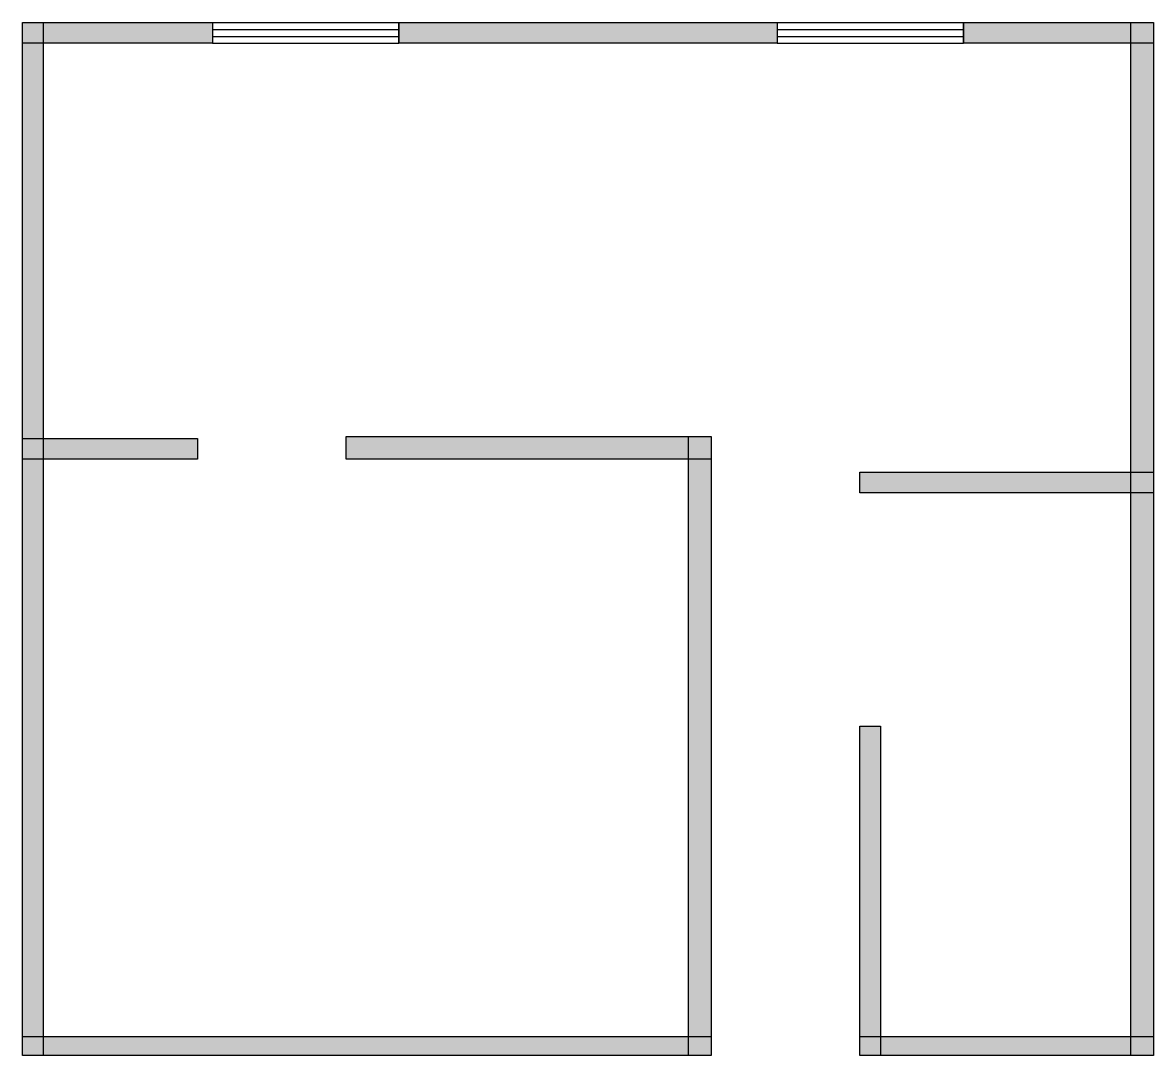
# Model space of a CAD drawing. Header units: centimetres. Extents: x 3 to 822, y 0 to 749.
import ezdxf

# ---------------------------------------------------------------- set-up
doc = ezdxf.new("R2010")
doc.units = ezdxf.units.CM
doc.layers.add('WALL', color=7, linetype='Continuous')
doc.layers.add('WINDOW', color=5, linetype='Continuous')

msp = doc.modelspace()

# ---------------------------------------------------------------- hatches: boundary and pattern name
at = {"layer": 'WALL'}
h = msp.add_hatch(color=256, dxfattribs=at)
h.dxf.hatch_style = 1
h.paths.add_polyline_path([(2.73, 748.64), (140.45, 748.64), (140.45, 733.64), (2.73, 733.64)])
h = msp.add_hatch(color=256, dxfattribs=at)
h.dxf.hatch_style = 1
h.paths.add_polyline_path([(2.73, 748.64), (17.73, 748.64), (17.73, 0), (2.73, 0)])
h = msp.add_hatch(color=256, dxfattribs=at)
h.dxf.hatch_style = 1
h.paths.add_polyline_path([(275.45, 748.64), (549.55, 748.64), (549.55, 733.64), (275.45, 733.64)])
h = msp.add_hatch(color=256, dxfattribs=at)
h.dxf.hatch_style = 1
h.paths.add_polyline_path([(684.55, 748.64), (822.27, 748.64), (822.27, 733.64), (684.55, 733.64)])
h = msp.add_hatch(color=256, dxfattribs=at)
h.dxf.hatch_style = 1
h.paths.add_polyline_path([(805.91, 748.64), (822.27, 748.64), (822.27, 0), (805.91, 0)])
h = msp.add_hatch(color=256, dxfattribs=at)
h.dxf.hatch_style = 1
h.paths.add_polyline_path([(2.73, 447.27), (129.55, 447.27), (129.55, 432.27), (2.73, 432.27)])
h = msp.add_hatch(color=256, dxfattribs=at)
h.dxf.hatch_style = 1
h.paths.add_polyline_path([(237.27, 448.64), (501.82, 448.64), (501.82, 432.27), (237.27, 432.27)])
h = msp.add_hatch(color=256, dxfattribs=at)
h.dxf.hatch_style = 1
h.paths.add_polyline_path([(485.45, 448.64), (501.82, 448.64), (501.82, 0), (485.45, 0)])
h = msp.add_hatch(color=256, dxfattribs=at)
h.dxf.hatch_style = 1
h.paths.add_polyline_path([(609.55, 422.73), (822.27, 422.73), (822.27, 407.73), (609.55, 407.73)])
h = msp.add_hatch(color=256, dxfattribs=at)
h.dxf.hatch_style = 1
h.paths.add_polyline_path([(609.55, 238.64), (624.55, 238.64), (624.55, 0), (609.55, 0)])
h = msp.add_hatch(color=256, dxfattribs=at)
h.dxf.hatch_style = 1
h.paths.add_polyline_path([(2.73, 13.64), (501.82, 13.64), (501.82, 0), (2.73, 0)])
h = msp.add_hatch(color=256, dxfattribs=at)
h.dxf.hatch_style = 1
h.paths.add_polyline_path([(609.55, 13.64), (822.27, 13.64), (822.27, 0), (609.55, 0)])

# ---------------------------------------------------------------- linework, layer by layer
for points in [[(2.73, 748.64), (140.45, 748.64), (140.45, 733.64), (2.73, 733.64)], [(2.73, 748.64), (17.73, 748.64), (17.73, 0), (2.73, 0)], [(275.45, 748.64), (549.55, 748.64), (549.55, 733.64), (275.45, 733.64)], [(684.55, 748.64), (822.27, 748.64), (822.27, 733.64), (684.55, 733.64)], [(805.91, 748.64), (822.27, 748.64), (822.27, 0), (805.91, 0)], [(2.73, 447.27), (129.55, 447.27), (129.55, 432.27), (2.73, 432.27)], [(237.27, 448.64), (501.82, 448.64), (501.82, 432.27), (237.27, 432.27)], [(485.45, 448.64), (501.82, 448.64), (501.82, 0), (485.45, 0)], [(609.55, 422.73), (822.27, 422.73), (822.27, 407.73), (609.55, 407.73)], [(609.55, 238.64), (624.55, 238.64), (624.55, 0), (609.55, 0)], [(2.73, 13.64), (501.82, 13.64), (501.82, 0), (2.73, 0)], [(609.55, 13.64), (822.27, 13.64), (822.27, 0), (609.55, 0)]]:
    msp.add_lwpolyline(points, close=True, dxfattribs=at)
at = {"layer": 'WINDOW'}
for p, q in [((140.45, 748.64), (275.45, 748.64)), ((140.45, 748.64), (140.45, 733.64)), ((275.45, 748.64), (275.45, 733.64)), ((549.55, 748.64), (684.55, 748.64)), ((549.55, 748.64), (549.55, 733.64)), ((684.55, 748.64), (684.55, 733.64)), ((140.45, 743.64), (275.45, 743.64)), ((140.45, 738.64), (275.45, 738.64)), ((549.55, 743.64), (684.55, 743.64)), ((549.55, 738.64), (684.55, 738.64)), ((140.45, 733.64), (275.45, 733.64)), ((549.55, 733.64), (684.55, 733.64))]:
    msp.add_line(p, q, dxfattribs=at)

doc.saveas('drawing.dxf')
